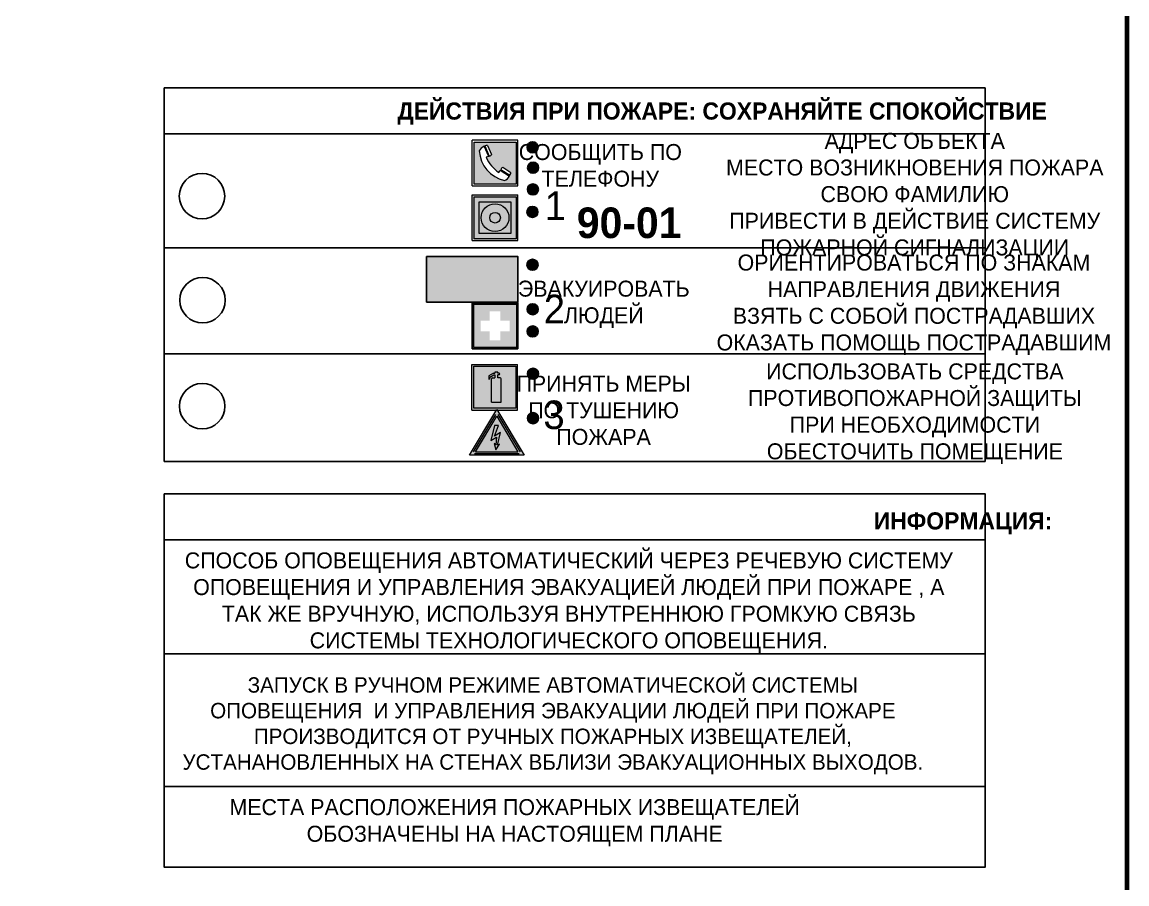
# Model space of a CAD drawing. Header units: millimetres. Extents: x 13114 to 67229, y 22859 to 38520.
# Drawn here: x 30937.9 to 31131.4, y 30671.3 to 30822.3 of the extents above; entities that cross this region are included whole.
import ezdxf

# ---------------------------------------------------------------- set-up
doc = ezdxf.new("R2010")
doc.units = ezdxf.units.MM
doc.styles.add('обычный', font='arial.ttf')

# ---------------------------------------------------------------- blocks, each defined once
blk = doc.blocks.new('A$C3E6D3DDE')
at = {"lineweight": 5}
h = blk.add_hatch(color=40, dxfattribs=at)
h.paths.add_polyline_path([(24.1, 1.45), (16.46, -11.35), (31.74, -11.35)])
h.paths.add_polyline_path([(24.09, -0.46), (30.03, -10.41), (18.14, -10.41)], flags=16)
h.paths.add_polyline_path([(24.54, -3.08), (23.41, -6.02), (25.13, -5.01), (24.33, -8.5), (24.82, -8.27), (23.79, -9.86), (23.4, -8.04), (23.8, -8.43), (24.04, -6.29), (22.39, -7.25), (23.44, -3.08)], flags=0)
h = blk.add_hatch(color=256, dxfattribs=at)
h.paths.add_polyline_path([(24.37, 0.03, 0.567511), (23.82, 0.03), (17.59, -10.4, 0.582454), (17.86, -10.88), (30.32, -10.88, 0.582149), (30.6, -10.4)])
h.paths.add_polyline_path([(24.09, -0.46), (18.14, -10.41), (30.03, -10.41)], flags=16)
h.paths.add_polyline_path([(24.54, -3.08), (23.41, -6.02), (25.13, -5.01), (24.33, -8.5), (24.82, -8.27), (23.79, -9.86), (23.4, -8.04), (23.8, -8.43), (24.04, -6.29), (22.39, -7.25), (23.44, -3.08)], flags=0)
h = blk.add_hatch(color=40, dxfattribs=at)
h.paths.add_polyline_path([(24.09, -0.46), (18.14, -10.41), (30.03, -10.41)])
h.paths.add_polyline_path([(24.82, -8.27), (23.79, -9.86), (23.4, -8.04), (23.8, -8.43), (24.04, -6.29), (22.39, -7.25), (23.44, -3.08), (24.54, -3.08), (23.41, -6.02), (25.13, -5.01), (24.33, -8.5)], flags=16)
at = {"color": 40, "lineweight": 5}
for p, q in [((16.46, -11.35), (24.1, 1.45)), ((24.1, 1.45), (31.74, -11.35))]:
    blk.add_line(p, q, dxfattribs=at)
at = {"lineweight": 5}
for p, q in [((17.59, -10.4), (23.82, 0.03)), ((24.37, 0.03), (30.6, -10.4)), ((18.14, -10.41), (24.09, -0.46)), ((23.44, -3.08), (22.39, -7.25)), ((23.41, -6.02), (24.54, -3.08)), ((24.54, -3.08), (23.44, -3.08)), ((24.09, -0.46), (30.03, -10.41)), ((25.13, -5.01), (23.41, -6.02)), ((24.33, -8.5), (25.13, -5.01)), ((22.39, -7.25), (24.04, -6.29)), ((23.8, -8.43), (23.4, -8.04)), ((23.4, -8.04), (23.79, -9.86)), ((23.79, -9.86), (24.82, -8.27)), ((24.04, -6.29), (23.8, -8.43)), ((24.82, -8.27), (24.33, -8.5)), ((17.86, -10.88), (30.32, -10.88)), ((18.14, -10.41), (30.03, -10.41))]:
    blk.add_line(p, q, dxfattribs=at)
at = {"color": 50, "lineweight": 5}
blk.add_line((31.74, -11.35), (16.46, -11.35), dxfattribs=at)
blk = doc.blocks.new('A$C456E1F9C')
at = {"lineweight": 5}
h = blk.add_hatch(color=242, dxfattribs=at)
h.paths.add_polyline_path([(0.51, -1.47), (0.51, -13.26), (12.29, -13.26), (12.29, -1.47)])
h.paths.add_polyline_path([(5.42, -4.95, -0.254479), (4.78, -5.4), (3.52, -2.53, -0.209735), (4.23, -2.4)], flags=16)
h.paths.add_polyline_path([(8.53, -8.6), (10.87, -10.17), (10.54, -10.76), (8.03, -9.13, -0.192251)], flags=16)
h.paths.add_polyline_path([(4.61, -5.49, 0.005518), (3.87, -5.72, 0.128647), (7.49, -10.01, 0.00809), (7.83, -9.33), (10.47, -10.97, -0.16736), (8.99, -12.25, -0.327862), (1.95, -3.95, -0.166952), (3.36, -2.62)], flags=16)
at = {"color": 242, "lineweight": 5}
for p, q in [((0, -13.77), (0, -0.97)), ((12.8, -0.97), (0, -0.97)), ((4.61, -5.49), (3.36, -2.62)), ((3.52, -2.53), (4.78, -5.4)), ((4.23, -2.4), (5.42, -4.95)), ((12.8, -13.77), (12.8, -0.97)), ((8.03, -9.13), (10.54, -10.76)), ((10.81, -10.12), (8.53, -8.6)), ((7.83, -9.33), (10.47, -10.97)), ((10.54, -10.76), (10.8, -10.3)), ((10.8, -10.3), (10.81, -10.12)), ((0, -13.77), (12.8, -13.77))]:
    blk.add_line(p, q, dxfattribs=at)
blk.add_lwpolyline([(0.51, -1.47), (12.29, -1.47), (12.29, -13.26), (0.51, -13.26)], close=True, dxfattribs=at)
for centre, radius, start, end in [((4.59, -5.34), 2.99, 114.2845, 152.1974), ((4.02, -3.27), 0.891, 76.3284, 123.7092), ((11.12, -3.31), 9.19, 183.9915, 256.6009), ((14.98, -39.1), 35.17, 107.1487, 108.4135), ((13.86, -0.94), 11.08, 205.5536, 234.8762), ((4.68, -4.59), 0.824, 276.9621, 334.0723), ((8.94, -9.5), 0.989, 114.4092, 157.9388), ((-13.31, 0.8), 23.44, 332.5487, 334.4027), ((7.87, -9.46), 3, 291.9291, 329.9329)]:
    blk.add_arc(centre, radius, start, end, dxfattribs=at)
blk = doc.blocks.new('A$C54414219')
at = {"true_color": 0xffffff}
h = blk.add_hatch(color=7, dxfattribs=at)
h.paths.add_polyline_path([(2.39, -9.45), (2.39, -18.3), (11.23, -18.3), (11.23, -9.45)], flags=0)
h.paths.add_polyline_path([(10.71, -13.87, -1), (2.92, -13.87, -1)], flags=0)
h.paths.add_polyline_path([(8.3, -13.87, -1), (5.33, -13.87, -1)], flags=0)
h.paths.add_polyline_path([(0.41, -7.47), (0.41, -20.27), (13.21, -20.27), (13.21, -7.47)])
h.paths.add_polyline_path([(0.92, -19.77), (12.71, -19.77), (12.71, -7.98), (0.92, -7.98)], flags=16)
h.paths.add_polyline_path([(11.23, -9.45), (11.23, -18.3), (2.39, -18.3), (2.39, -9.45)], flags=0)
at = {"lineweight": 5}
h = blk.add_hatch(color=242, dxfattribs=at)
h.paths.add_polyline_path([(12.71, -7.98), (0.92, -7.98), (0.92, -19.77), (12.71, -19.77)])
h.paths.add_polyline_path([(11.23, -18.3), (2.39, -18.3), (2.39, -9.45), (11.23, -9.45)], flags=16)
h.paths.add_polyline_path([(10.71, -13.87, -1), (2.92, -13.87, -1)], flags=0)
h.paths.add_polyline_path([(8.3, -13.87, -1), (5.33, -13.87, -1)], flags=0)
at = {"true_color": 0xffffff}
h = blk.add_hatch(color=7, dxfattribs=at)
h.paths.add_polyline_path([(2.39, -9.45), (2.39, -18.3), (11.23, -18.3), (11.23, -9.45)])
h.paths.add_polyline_path([(10.71, -13.87, -1), (2.92, -13.87, -1)], flags=16)
h.paths.add_polyline_path([(8.3, -13.87, -1), (5.33, -13.87, -1)], flags=0)
at = {"lineweight": 5}
h = blk.add_hatch(color=242, dxfattribs=at)
h.paths.add_polyline_path([(2.92, -13.87, 1), (10.71, -13.87, 1)])
h.paths.add_polyline_path([(8.3, -13.87, -1), (5.33, -13.87, -1)], flags=16)
at = {"color": 242, "lineweight": 5}
for p, q in [((0.41, -20.27), (0.41, -7.47)), ((0.41, -7.47), (13.21, -7.47)), ((0.41, -7.47), (13.21, -7.47)), ((13.21, -20.27), (13.21, -7.47)), ((0.41, -20.27), (13.21, -20.27))]:
    blk.add_line(p, q, dxfattribs=at)
for points in [[(0.92, -7.98), (12.71, -7.98), (12.71, -19.77), (0.92, -19.77)], [(2.39, -9.45), (11.23, -9.45), (11.23, -18.3), (2.39, -18.3)]]:
    blk.add_lwpolyline(points, close=True, dxfattribs=at)
for radius in [3.89, 1.49]:
    blk.add_circle((6.81, -13.87), radius, dxfattribs=at)
blk = doc.blocks.new('A$C32E8229D')
at = {"true_color": 0xffffff}
blk.add_hatch(color=7, dxfattribs=at).paths.add_polyline_path([(0, 0), (0, -8), (16, -8), (16, 0)])
h = blk.add_hatch(color=126)
h.paths.add_polyline_path([(0.2, -0.2), (15.8, -0.2), (15.8, -7.8), (0.2, -7.8)])
h.paths.add_polyline_path([(13.49, -2.05), (12.08, -2.05), (11.37, -2.63, 0.162397), (11.29, -2.84), (11.29, -3.63), (10.35, -3.63), (10.35, -4.05), (11.68, -4.05), (11.68, -3.48), (12.26, -4.28), (11.29, -5.1), (11.29, -6.78), (11.85, -6.78), (11.85, -5.44), (12.8, -4.64), (12.8, -5.94), (14.46, -5.94), (14.46, -5.39), (13.45, -5.39), (13.45, -3.97), (12.46, -2.59), (13.15, -2.59), (13.69, -3.34), (14.18, -3)], flags=16)
h.paths.add_polyline_path([(10.74, -1.82, 1), (11.8, -1.82, 1)], flags=16)
h.paths.add_polyline_path([(9.39, -3.59), (5.99, -3.59), (6.56, -3.03), (5.91, -3.03), (5.1, -3.83), (5.91, -4.64), (6.56, -4.64), (5.99, -4.09), (9.39, -4.09)], flags=16)
h.paths.add_polyline_path([(4.29, -1.08), (1.72, -1.08), (1.72, -6.6), (4.29, -6.6)], flags=16)
at = {"color": 126}
blk.add_lwpolyline([(16, -8), (0, -8), (0, 0), (16, 0)], close=True, dxfattribs=at)
blk = doc.blocks.new('A$C18900ED3')
h = blk.add_hatch(color=126)
h.paths.add_polyline_path([(-0.18, -0.18), (-7.02, -0.18), (-7.02, -7.02), (-0.18, -7.02)])
h.paths.add_polyline_path([(-5.89, -4.46), (-5.89, -2.77), (-4.46, -2.77), (-4.46, -1.31), (-2.77, -1.31), (-2.77, -2.77), (-1.33, -2.77), (-1.33, -4.46), (-2.77, -4.46), (-2.77, -5.89), (-4.46, -5.89), (-4.46, -4.46)], flags=16)
at = {"color": 126}
for p, q in [((-7.2, 0), (-7.2, -7.2)), ((0, 0), (-7.2, 0)), ((0, -7.2), (0, 0)), ((-7.02, -7.02), (-7.02, -0.18)), ((-7.02, -0.18), (-0.18, -0.18)), ((-0.18, -0.18), (-0.18, -7.02)), ((-7.2, -7.2), (0, -7.2)), ((-0.18, -7.02), (-7.02, -7.02))]:
    blk.add_line(p, q, dxfattribs=at)
blk = doc.blocks.new('A$C3AD82952')
at = {"true_color": 0xf5f5ff}
h = blk.add_hatch(color=7, dxfattribs=at)
h.dxf.hatch_style = 1
h.paths.add_polyline_path([(8.21, 8.73, 0.414214), (7.89, 9.05), (7.22, 9.05), (7.22, 9.92), (7.59, 9.92, 1), (7.57, 10.36), (7.22, 10.36), (7.22, 10.6), (6.43, 10.6), (6.43, 10.36), (6.01, 10.36), (4.74, 9.59), (4.74, 8.69), (4.98, 8.73), (4.98, 9.26), (6.12, 9.91), (6.43, 9.91), (6.43, 9.05), (5.76, 9.05, 0.414214), (5.44, 8.73), (5.44, 2.2), (8.21, 2.2)], flags=0)
h.paths.add_polyline_path([(12.8, 12.8), (0, 12.8), (0, 0), (12.8, 0)])
h.paths.add_polyline_path([(0.51, 12.29), (12.29, 12.29), (12.29, 0.51), (0.51, 0.51)], flags=16)
h.paths.add_polyline_path([(4.74, 9.59), (6.01, 10.36), (6.43, 10.36), (6.43, 10.6), (7.22, 10.6), (7.22, 10.36), (7.59, 10.36, -0.94586), (7.59, 9.92), (7.22, 9.92), (7.22, 9.05), (7.89, 9.05, -0.414214), (8.21, 8.73), (8.21, 2.2), (5.44, 2.2), (5.44, 8.73, -0.414214), (5.76, 9.05), (6.43, 9.05), (6.43, 9.91), (6.12, 9.91), (4.98, 9.26), (4.98, 8.73), (4.74, 8.69)], flags=0)
h = blk.add_hatch(color=242)
h.dxf.hatch_style = 1
h.paths.add_polyline_path([(12.29, 12.29), (0.51, 12.29), (0.51, 0.51), (12.29, 0.51)])
h.paths.add_polyline_path([(4.74, 8.69), (4.74, 9.59), (6.01, 10.36), (6.43, 10.36), (6.43, 10.6), (7.22, 10.6), (7.22, 10.36), (7.59, 10.36, -0.94586), (7.59, 9.92), (7.22, 9.92), (7.22, 9.05), (7.89, 9.05, -0.414214), (8.21, 8.73), (8.21, 2.2), (5.44, 2.2), (5.44, 8.73, -0.414214), (5.76, 9.05), (6.43, 9.05), (6.43, 9.91), (6.12, 9.91), (4.98, 9.26), (4.98, 8.73)], flags=16)
h = blk.add_hatch(color=7, dxfattribs=at)
h.dxf.hatch_style = 1
h.paths.add_polyline_path([(8.21, 8.73, 0.414214), (7.89, 9.05), (7.22, 9.05), (7.22, 9.92), (7.59, 9.92, 1), (7.57, 10.36), (7.22, 10.36), (7.22, 10.6), (6.43, 10.6), (6.43, 10.36), (6.01, 10.36), (4.74, 9.59), (4.74, 8.69), (4.98, 8.73), (4.98, 9.26), (6.12, 9.91), (6.43, 9.91), (6.43, 9.05), (5.76, 9.05, 0.414214), (5.44, 8.73), (5.44, 2.2), (8.21, 2.2)])
at = {"color": 242, "lineweight": 5}
for p, q in [((0, 0), (0, 12.8)), ((0, 12.8), (12.8, 12.8)), ((12.8, 0), (12.8, 12.8)), ((6.01, 10.36), (4.74, 9.59)), ((4.74, 9.59), (4.74, 8.69)), ((4.98, 9.26), (6.12, 9.91)), ((6.01, 10.36), (6.43, 10.36)), ((6.12, 9.91), (6.43, 9.91)), ((7.22, 10.6), (6.43, 10.6)), ((6.43, 10.6), (6.43, 10.36)), ((6.43, 9.91), (6.43, 9.05)), ((7.22, 10.36), (7.22, 10.6)), ((7.59, 10.36), (7.22, 10.36)), ((7.22, 9.05), (7.22, 9.92)), ((7.59, 9.92), (7.22, 9.92)), ((4.74, 8.69), (4.98, 8.73)), ((4.98, 8.73), (4.98, 9.26)), ((5.44, 2.2), (5.44, 8.73)), ((5.76, 9.05), (6.43, 9.05)), ((7.89, 9.05), (7.22, 9.05)), ((8.21, 2.2), (8.21, 8.73)), ((0, 0), (12.8, 0)), ((5.44, 2.2), (8.21, 2.2))]:
    blk.add_line(p, q, dxfattribs=at)
blk.add_lwpolyline([(0.51, 12.29), (12.29, 12.29), (12.29, 0.51), (0.51, 0.51)], close=True, dxfattribs=at)
for centre, radius, start, end in [((7.58, 10.14), 0.223, 273.1875, 86.8125), ((5.76, 8.73), 0.32, 90, 180), ((7.89, 8.73), 0.32, 0, 90)]:
    blk.add_arc(centre, radius, start, end, dxfattribs=at)

msp = doc.modelspace()

# ---------------------------------------------------------------- hatches: boundary and pattern name
at = {"lineweight": 0}
h = msp.add_hatch(color=256, dxfattribs=at)
h.dxf.hatch_style = 1
h.paths.add_polyline_path([(31026.35, 30800.39, 1), (31028.28, 30800.39, 1)])
h = msp.add_hatch(color=256, dxfattribs=at)
h.dxf.hatch_style = 1
h.paths.add_polyline_path([(31026.46, 30796.81, 1), (31028.39, 30796.81, 1)])
h = msp.add_hatch(color=256, dxfattribs=at)
h.dxf.hatch_style = 1
h.paths.add_polyline_path([(31026.42, 30793, 1), (31028.35, 30793, 1)])
h = msp.add_hatch(color=256, dxfattribs=at)
h.dxf.hatch_style = 1
h.paths.add_polyline_path([(31026.33, 30789.07, 1), (31028.27, 30789.07, 1)])
h = msp.add_hatch(color=256, dxfattribs=at)
h.dxf.hatch_style = 1
h.paths.add_polyline_path([(31026.35, 30779.8, 1), (31028.28, 30779.8, 1)])
h = msp.add_hatch(color=256, dxfattribs=at)
h.dxf.hatch_style = 1
h.paths.add_polyline_path([(31026.39, 30772.02, 1), (31028.32, 30772.02, 1)])
h = msp.add_hatch(color=256, dxfattribs=at)
h.dxf.hatch_style = 1
h.paths.add_polyline_path([(31026.38, 30768.12, 1), (31028.31, 30768.12, 1)])
h = msp.add_hatch(color=256, dxfattribs=at)
h.dxf.hatch_style = 1
h.paths.add_polyline_path([(31026.44, 30760.7, 1), (31028.37, 30760.7, 1)])
h = msp.add_hatch(color=256, dxfattribs=at)
h.dxf.hatch_style = 1
h.paths.add_polyline_path([(31026.44, 30752.93, 1), (31028.37, 30752.93, 1)])

# ---------------------------------------------------------------- linework, layer by layer
at = {"color": 1, "lineweight": 100}
msp.add_lwpolyline([(30531.41, 30894.76), (31131.41, 30894.76), (31131.41, 30499.76), (30531.41, 30499.76)], close=True, dxfattribs=at)
for points in [[(30962.81, 30802.75), (31106.57, 30802.75), (31106.57, 30810.8), (30962.81, 30810.8)], [(30962.81, 30802.75), (31106.57, 30802.75), (31106.57, 30745.35), (30962.81, 30745.35)]]:
    msp.add_lwpolyline(points, close=True)
for points in [[(31021.22, 30782.75), (30962.81, 30782.75), (31106.57, 30782.75)], [(31021.22, 30764.18), (30962.81, 30764.18), (31106.57, 30764.18)]]:
    msp.add_lwpolyline(points)
at = {"color": 0}
msp.add_lwpolyline([(30962.81, 30739.69), (31106.57, 30739.69), (31106.57, 30674.24), (30962.81, 30674.24)], close=True, dxfattribs=at)
for points in [[(30962.81, 30731.64), (31106.57, 30731.64)], [(30962.81, 30711.64), (31106.57, 30711.64)], [(30962.81, 30688.39), (31106.57, 30688.39)]]:
    msp.add_lwpolyline(points, dxfattribs=at)
for centre, radius in [((31027.32, 30800.39), 0.966), ((31027.42, 30796.81), 0.966), ((30969.43, 30791.83), 3.98), ((31027.38, 30793), 0.966), ((31027.3, 30789.07), 0.966), ((31027.31, 30779.8), 0.966), ((30969.53, 30773.6), 3.98), ((31027.35, 30772.02), 0.966), ((31027.34, 30768.12), 0.966), ((31027.4, 30760.7), 0.966), ((30969.46, 30755.02), 3.98), ((31027.41, 30752.93), 0.966)]:
    msp.add_circle(centre, radius)

# ---------------------------------------------------------------- block references
for name, p, xscale, yscale, zscale in [('A$C456E1F9C', (31016.76, 30802.21), 0.625, 0.625, 0.625), ('A$C54414219', (31016.5, 30796.72), 0.625, 0.625, 0.625), ('A$C18900ED3', (31024.76, 30773.08), 1.111111111007631, 1.111111111007631, 1.111111111007631), ('A$C3AD82952', (31016.71, 30754.34), 0.625, 0.625, 0.625), ('A$C3E6D3DDE', (31006, 30753.54), 0.625, 0.625, 0.625)]:
    msp.add_blockref(name, p, dxfattribs=dict(xscale=xscale, yscale=yscale, zscale=zscale))
at = {"xscale": -1}
msp.add_blockref('A$C32E8229D', (31024.76, 30781.23), dxfattribs=at)

# ---------------------------------------------------------------- texts
at = {"lineweight": 0, "attachment_point": 5, "style": 'обычный'}
for s, insert, char_height, width in [('{\\fProxima Nova Rg|b1|i0|c204|p2;ДЕЙСТВИЯ ПРИ ПОЖАРЕ: СОХРАНЯЙТЕ СПОКОЙСТВИЕ\\H1.6644x; }', (31060.52, 30806.3), 3, 175.1736), ('\\pi-8.4,l8.4,t8.4;{\\fProxima Nova Rg|b0|i0|c204|p2;АДРЕС ОБЪЕКТА\\PМЕСТО ВОЗНИКНОВЕНИЯ ПОЖАРА \\PСВОЮ ФАМИЛИЮ\\PПРИВЕСТИ В ДЕЙСТВИЕ СИСТЕМУ \\PПОЖАРНОЙ СИГНАЛИЗАЦИИ}', (31094.26, 30791.77), 2.8, 126.6484), ('{\\fProxima Nova Rg|b0|i0|c204|p2;СООБЩИТЬ ПО \\PТЕЛЕФОНУ}', (31039.19, 30797.2), 2.8, 126.6484), ('{\\fProxima Nova Rg|b0|i0|c204|p2;1\\H1.1667x; }', (31031.29, 30790.14), 5, 126.6484), ('{\\fProxima Nova Rg|b1|i0|c204|p2;\\H1.0714x;90-01\\fProxima Nova Rg|b0|i0|c204|p2;\\H0.93331x; \\H1.3449x; }', (31044.23, 30787.12), 5, 126.6484), ('\\pi-8.4,l8.4,t8.4;{\\fProxima Nova Rg|b0|i0|c204|p2;ОРИЕНТИРОВАТЬСЯ ПО ЗНАКАМ \\PНАПРАВЛЕНИЯ ДВИЖЕНИЯ\\PВЗЯТЬ С СОБОЙ ПОСТРАДАВШИХ\\PОКАЗАТЬ ПОМОЩЬ ПОСТРАДАВШИМ}', (31094.12, 30772.79), 2.8, 126.6484), ('{\\fProxima Nova Rg|b0|i0|c204|p2;ЭВАКУИРОВАТЬ \\PЛЮДЕЙ}', (31039.8, 30772.88), 2.8, 126.6484), ('{\\fProxima Nova Rg|b0|i0|c204|p2;2\\H1.1967x; }', (31031.14, 30772.05), 5, 126.6484), ('\\pi-8.4,l8.4,t8.4;{\\fProxima Nova Rg|b0|i0|c204|p2;ИСПОЛЬЗОВАТЬ СРЕДСТВА \\PПРОТИВОПОЖАРНОЙ ЗАЩИТЫ \\PПРИ НЕОБХОДИМОСТИ \\PОБЕСТОЧИТЬ ПОМЕЩЕНИЕ}', (31094.28, 30753.72), 2.8, 126.6484), ('{\\fProxima Nova Rg|b0|i0|c204|p2;ПРИНЯТЬ МЕРЫ \\PПО ТУШЕНИЮ \\PПОЖАРА}', (31039.76, 30754.3), 2.8, 126.6484), ('{\\fProxima Nova Rg|b0|i0|c204|p2;3\\H1.1967x; }', (31031.08, 30753.48), 5, 126.6484), ('{\\fProxima Nova Rg|b1|i0|c204|p2;ИНФОРМАЦИЯ:\\H1.1997x; }', (31102.71, 30734.5), 3, 175.1736), ('{\\fProxima Nova Rg|b0|i0|c204|p2;СПОСОБ ОПОВЕЩЕНИЯ АВТОМАТИЧЕСКИЙ ЧЕРЕЗ РЕЧЕВУЮ СИСТЕМУ ОПОВЕЩЕНИЯ И УПРАВЛЕНИЯ ЭВАКУАЦИЕЙ ЛЮДЕЙ ПРИ ПОЖАРЕ , А ТАК ЖЕ ВРУЧНУЮ, ИСПОЛЬЗУЯ ВНУТРЕННЮЮ ГРОМКУЮ СВЯЗЬ СИСТЕМЫ ТЕХНОЛОГИЧЕСКОГО ОПОВЕЩЕНИЯ.}', (31033.67, 30720.6), 2.8, 137.0334), ('{\\fProxima Nova Rg|b0|i0|c204|p2;\\P\\pt8.1;ЗАПУСК В РУЧНОМ РЕЖИМЕ АВТОМАТИЧЕСКОЙ СИСТЕМЫ ОПОВЕЩЕНИЯ  И УПРАВЛЕНИЯ ЭВАКУАЦИИ ЛЮДЕЙ ПРИ ПОЖАРЕ ПРОИЗВОДИТСЯ ОТ РУЧНЫХ ПОЖАРНЫХ ИЗВЕЩАТЕЛЕЙ, УСТАНАНОВЛЕННЫХ НА СТЕНАХ ВБЛИЗИ ЭВАКУАЦИОННЫХ ВЫХОДОВ. }', (31030.88, 30701.3), 2.7, 131.4512), ('\\pt8.4;{\\fProxima Nova Rg|b0|i0|c204|p2;\\PМЕСТА РАСПОЛОЖЕНИЯ ПОЖАРНЫХ ИЗВЕЩАТЕЛЕЙ ОБОЗНАЧЕНЫ НА НАСТОЯЩЕМ ПЛАНЕ}', (31024.19, 30684.38), 2.8, 118.5618)]:
    msp.add_mtext(s, dxfattribs=dict(at, insert=insert, char_height=char_height, width=width))

doc.saveas('drawing.dxf')
